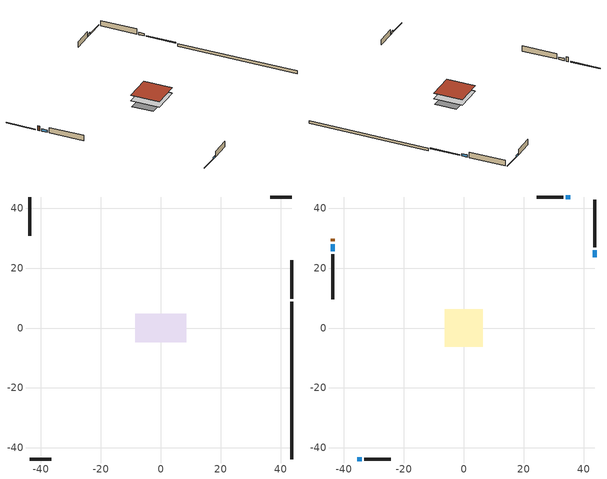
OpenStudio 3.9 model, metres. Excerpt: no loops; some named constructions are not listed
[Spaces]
crawlspace - vented 1
 floor foundation (Slab1 construction): -8.43,-4.68 -8.43,4.68 8.43,4.68 8.43,-4.68 z-0.91
 wall outside (RimJoist1 construction): 43.67,9.68 43.67,22.67 z0.3:0.61
 wall outside (RimJoist2 construction): -43.67,-43.67 -36.45,-43.67 z0.3:0.61
 wall outside (RimJoist3 construction): -43.67,43.67 -43.67,30.69 z0.3:0.61
 wall outside (RimJoist4 construction): 43.67,43.67 36.45,43.67 z0.3:0.61
 wall foundation (FoundationWall1 construction): 43.67,-43.67 43.67,8.75 z-0.91:0.3
conditioned space 1
 floor to crawlspace - vented 1 (Floor1 construction): -6.28,-6.28 -6.28,6.28 6.28,6.28 6.28,-6.28 z0.3
 wall outside (Wall1 construction): 43.67,26.9 43.67,42.74 z0.3:2.74
 wall outside (Wall2 construction): -33.14,-43.67 -24.34,-43.67 z0.3:2.74
 wall outside (Wall3 construction): -43.67,24.61 -43.67,9.53 z0.3:2.74
 wall outside (Wall4 construction): 33.14,43.67 24.34,43.67 z0.3:2.74
 wall outside (AdiabaticWallConstruction): 43.67,23.6 43.67,25.97 / -43.67,27.92 -43.67,25.54 z0.3:1.34; -35.52,-43.67 -34.07,-43.67 / 35.52,43.67 34.07,43.67 z0.3:1.25
 wall outside (AdiabaticWallConstruction 1): -43.67,29.76 -43.67,28.84 z0.3:2.34
 window (WindowConstruction): 43.67,23.6 43.67,25.97 z0.3:1.34
 window (WindowConstruction 1): -35.52,-43.67 -34.07,-43.67 z0.3:1.25
 window (WindowConstruction 2): -43.67,27.92 -43.67,25.54 z0.3:1.34
 window (WindowConstruction 3): 35.52,43.67 34.07,43.67 z0.3:1.25
 door (Door): -43.67,29.76 -43.67,28.84 z0.3:2.34
 roof outside (Roof1 construction): -6.28,6.28 -6.28,-6.28 6.28,-6.28 6.28,6.28 z2.74
[Material] Roughness=Rough; Thermal Absorptance=0.9
Name | Thickness {m} | Conductivity {W/m-K} | Density {kg/m3} | Specific Heat {J/kg-K} | Solar Absorptance | Visible Absorptance
osb sheathing 0.75 in. | 0.01905 | 0.115458 | 512.64 | 1214.23 | 0.7 | 0.7
floor stud and cavity | 0.1397 | 0.923637 | 92.3553 | 1139.71 | 0.7 | 0.7
floor covering | 0.0127 | 0.0433444 | 54.468 | 1339.84 | 0.6 | 0.6
[Construction]
Floor1 construction Reversed: floor covering, osb sheathing 0.75 in., floor stud and cavity
[Schedule:Day]
heating setpoint day: 1, 0, 12.7778, 10, 0, 11.1111, 24, 0, 12.7778
cooling setpoint day: 24, 0, 25.5556
clothes washer schedule day: 1, 0, 0.104651, 2, 0, 0.0813953, 4, 0, 0.0465116, 5, 0, 0.0813953, 6, 0, 0.127907, 7, 0, 0.255814, 8, 0, 0.569767, 9, 0, 0.848837, 10, 0, 1, 11, 0, 0.976744, 12, 0, 0.872093, 13, 0, 0.77907, 14, 0, 0.697674, 15, 0, 0.569767, 16, 0, 0.593023, 17, 0, 0.581395, 21, 0, 0.569767, 22, 0, 0.546512, 23, 0, 0.372093, 24, 0, 0.197674
clothes washer schedule day 1; clothes dryer schedule day 1; dishwasher schedule day 1; cooking range schedule day 1; dhw fixtures schedule day 1; general water use schedule day 1; hvac availability schedule day; cooling season schedule day; cooling season schedule day 2: 24, 0, 0
clothes dryer schedule day: 1, 0, 0.123457, 2, 0, 0.0740741, 3, 0, 0.0493827, 4, 0, 0.0246914, 5, 0, 0.0493827, 6, 0, 0.0740741, 7, 0, 0.197531, 8, 0, 0.395062, 9, 0, 0.592593, 10, 0, 0.839506, 11, 0, 0.962963, 12, 0, 1, 13, 0, 0.91358, 14, 0, 0.82716, 15, 0, 0.716049, 16, 0, 0.753086, 17, 0, 0.679012, 18, 0, 0.666667, 20, 0, 0.62963, 21, 0, 0.641975, 22, 0, 0.666667, 23, 0, 0.54321, 24, 0, 0.296296
dishwasher schedule day: 1, 0, 0.135135, 2, 0, 0.0630631, 3, 0, 0.045045, 5, 0, 0.027027, 6, 0, 0.0900901, 7, 0, 0.18018, 8, 0, 0.279279, 9, 0, 0.522523, 10, 0, 0.585586, 11, 0, 0.504505, 12, 0, 0.432432, 13, 0, 0.378378, 14, 0, 0.414414, 15, 0, 0.324324, 17, 0, 0.342342, 18, 0, 0.441441, 19, 0, 0.783784, 20, 0, 1, 21, 0, 0.810811, 22, 0, 0.603604, 23, 0, 0.396396, 24, 0, 0.279279
cooking range schedule day: 5, 0, 0.0597015, 6, 0, 0.11194, 7, 0, 0.171642, 8, 0, 0.291045, 11, 0, 0.343284, 12, 0, 0.402985, 13, 0, 0.462687, 14, 0, 0.343284, 15, 0, 0.291045, 16, 0, 0.402985, 17, 0, 0.567164, 18, 0, 1, 19, 0, 0.850746, 20, 0, 0.432836, 21, 0, 0.291045, 22, 0, 0.231343, 23, 0, 0.171642, 24, 0, 0.11194
dhw fixtures schedule day: 1, 0, 0.139535, 2, 0, 0.0697674, 3, 0, 0.0465116, 4, 0, 0.0581395, 5, 0, 0.116279, 6, 0, 0.395349, 7, 0, 0.906977, 8, 0, 1, 9, 0, 0.930233, 10, 0, 0.77907, 11, 0, 0.651163, 12, 0, 0.546512, 13, 0, 0.465116, 14, 0, 0.406977, 15, 0, 0.383721, 16, 0, 0.360465, 17, 0, 0.44186, 18, 0, 0.593023, 20, 0, 0.697674, 21, 0, 0.639535, 22, 0, 0.55814, 23, 0, 0.44186, 24, 0, 0.302326
general water use schedule day: 1, 0, 0.315068, 3, 0, 0.287671, 4, 0, 0.342466, 5, 0, 0.369863, 6, 0, 0.520548, 7, 0, 0.60274, 8, 0, 0.534247, 10, 0, 0.506849, 11, 0, 0.465753, 14, 0, 0.479452, 15, 0, 0.534247, 16, 0, 0.589041, 17, 0, 0.69863, 18, 0, 0.876712, 19, 0, 0.890411, 20, 0, 0.986301, 21, 0, 1, 22, 0, 0.863014, 23, 0, 0.616438, 24, 0, 0.465753
cooling season schedule day 1; natural vent schedule day: 24, 0, 1
[Schedule:FixedInterval]
mains temperature schedule: Interval Length {minutes}=1440; Start Month=1; Start Day=1; Value 1=13.0633; Value 2=13.0189; Value 3=12.975; Value 4=12.9328; Value 5=12.8917; Value 6=12.8517; Value 7=12.8122; Value 8=12.7744; Value 9=12.7378; Value 10=12.7017; Value 11=12.6672; Value 12=12.6339; Value 13=12.6017; Value 14=12.5706; Value 15=12.5411; Value 16=12.5122; Value 17=12.485; Value 18=12.4583; Value 19=12.4333; Value 20=12.41; Value 21=12.3872; Value 22=12.3661; Value 23=12.3456; Value 24=12.3272; Value 25=12.3094; Value 26=12.2933; Value 27=12.2783; Value 28=12.2644; Value 29=12.2517; Value 30=12.2406; Value 31=12.2306; Value 32=12.2222; Value 33=12.215; Value 34=12.2089; Value 35=12.2039; Value 36=12.2006; Value 37=12.1983; Value 38=12.1978; Value 39=12.1978; Value 40=12.2; Value 41=12.2028; Value 42=12.2072; Value 43=12.2128; Value 44=12.2194; Value 45=12.2278; Value 46=12.2372; Value 47=12.2483; Value 48=12.26; Value 49=12.2733; Value 50=12.2883; Value 51=12.3039; Value 52=12.3211; Value 53=12.3394; Value 54=12.3594; Value 55=12.38; Value 56=12.4022; Value 57=12.4256; Value 58=12.4506; Value 59=12.4761; Value 60=12.5033; Value 61=12.5317; Value 62=12.5611; Value 63=12.5917; Value 64=12.6233; Value 65=12.6567; Value 66=12.6906; Value 67=12.7261; Value 68=12.7628; Value 69=12.8; Value 70=12.8389; Value 71=12.8789; Value 72=12.9194; Value 73=12.9617; Value 74=13.0044; Value 75=13.0489; Value 76=13.0939; Value 77=13.14; Value 78=13.1872; Value 79=13.2356; Value 80=13.285; Value 81=13.335; Value 82=13.3861; Value 83=13.4383; Value 84=13.4911; Value 85=13.545; Value 86=13.6; Value 87=13.6556; Value 88=13.7122; Value 89=13.77; Value 90=13.8283; Value 91=13.8872; Value 92=13.9472; Value 93=14.0078; Value 94=14.0689; Value 95=14.1311; Value 96=14.1944; Value 97=14.2578; Value 98=14.3222; Value 99=14.3872; Value 100=14.4528; Value 101=14.5189; Value 102=14.5856; Value 103=14.6533; Value 104=14.7211; Value 105=14.7894; Value 106=14.8589; Value 107=14.9283; Value 108=14.9983; Value 109=15.0689; Value 110=15.14; Value 111=15.2111; Value 112=15.2833; Value 113=15.3556; Value 114=15.4278; Value 115=15.5006; Value 116=15.5739; Value 117=15.6478; Value 118=15.7211; Value 119=15.7956; Value 120=15.8694; Value 121=15.9439; Value 122=16.0189; Value 123=16.0939; Value 124=16.1689; Value 125=16.2439; Value 126=16.3189; Value 127=16.3944; Value 128=16.4694; Value 129=16.545; Value 130=16.6206; Value 131=16.6956; Value 132=16.7711; Value 133=16.8461; Value 134=16.9217; Value 135=16.9967; Value 136=17.0717; Value 137=17.1467; Value 138=17.2211; Value 139=17.2956; Value 140=17.37; Value 141=17.4439; Value 142=17.5178; Value 143=17.5911; Value 144=17.6644; Value 145=17.7372; Value 146=17.8094; Value 147=17.8817; Value 148=17.9533; Value 149=18.025; Value 150=18.0961; Value 151=18.1661; Value 152=18.2361; Value 153=18.3061; Value 154=18.375; Value 155=18.4433; Value 156=18.5111; Value 157=18.5789; Value 158=18.6456; Value 159=18.7117; Value 160=18.7772; Value 161=18.8417; Value 162=18.9061; Value 163=18.9694; Value 164=19.0322; Value 165=19.0944; Value 166=19.1556; Value 167=19.2167; Value 168=19.2761; Value 169=19.335; Value 170=19.3933; Value 171=19.4506; Value 172=19.5072; Value 173=19.5628; Value 174=19.6172; Value 175=19.6711; Value 176=19.7244; Value 177=19.7761; Value 178=19.8272; Value 179=19.8772; Value 180=19.9267; Value 181=19.9744; Value 182=20.0217; Value 183=20.0678; Value 184=20.1128; Value 185=20.1567; Value 186=20.1994; Value 187=20.2417; Value 188=20.2822; Value 189=20.3222; Value 190=20.3606; Value 191=20.3978; Value 192=20.4344; Value 193=20.4694; Value 194=20.5033; Value 195=20.5367; Value 196=20.5683; Value 197=20.5983; Value 198=20.6278; Value 199=20.6561; Value 200=20.6828; Value 201=20.7089; Value 202=20.7333; Value 203=20.7561; Value 204=20.7783; Value 205=20.7989; Value 206=20.8189; Value 207=20.8367; Value 208=20.8539; Value 209=20.8694; Value 210=20.8839; Value 211=20.8972; Value 212=20.9094; Value 213=20.92; Value 214=20.9289; Value 215=20.9372; Value 216=20.9439; Value 217=20.9494; Value 218=20.9533; Value 219=20.9567; Value 220=20.9578; Value 221=20.9583; Value 222=20.9572; Value 223=20.955; Value 224=20.9511; Value 225=20.9467; Value 226=20.94; Value 227=20.9328; Value 228=20.9239; Value 229=20.9139; Value 230=20.9028; Value 231=20.89; Value 232=20.8761; Value 233=20.8611; Value 234=20.8444; Value 235=20.8267; Value 236=20.8078; Value 237=20.7872; Value 238=20.7661; Value 239=20.7433; Value 240=20.7194; Value 241=20.6944; Value 242=20.6678; Value 243=20.64; Value 244=20.6111; Value 245=20.5811; Value 246=20.55; Value 247=20.5178; Value 248=20.4844; Value 249=20.4494; Value 250=20.4139; Value 251=20.3767; Value 252=20.3389; Value 253=20.2994; Value 254=20.2594; Value 255=20.2178; Value 256=20.1756; Value 257=20.1317; Value 258=20.0872; Value 259=20.0417; Value 260=19.995; Value 261=19.9472; Value 262=19.8983; Value 263=19.8489; Value 264=19.7983; Value 265=19.7467; Value 266=19.6944; Value 267=19.6406; Value 268=19.5867; Value 269=19.5311; Value 270=19.475; Value 271=19.4183; Value 272=19.3606; Value 273=19.3017; Value 274=19.2422; Value 275=19.1822; Value 276=19.1211; Value 277=19.0594; Value 278=18.9967; Value 279=18.9333; Value 280=18.8694; Value 281=18.805; Value 282=18.74; Value 283=18.6739; Value 284=18.6072; Value 285=18.5406; Value 286=18.4728; Value 287=18.4044; Value 288=18.3356; Value 289=18.2661; Value 290=18.1967; Value 291=18.1261; Value 292=18.0556; Value 293=17.9844; Value 294=17.9128; Value 295=17.8406; Value 296=17.7683; Value 297=17.6956; Value 298=17.6228; Value 299=17.5494; Value 300=17.4756; Value 301=17.4017; Value 302=17.3278; Value 303=17.2533; Value 304=17.1789; Value 305=17.1039; Value 306=17.0289; Value 307=16.9539; Value 308=16.8789; Value 309=16.8033; Value 310=16.7283; Value 311=16.6528; Value 312=16.5772; Value 313=16.5022; Value 314=16.4267; Value 315=16.3517; Value 316=16.2761; Value 317=16.2011; Value 318=16.1261; Value 319=16.0511; Value 320=15.9761; Value 321=15.9017; Value 322=15.8272; Value 323=15.7533; Value 324=15.6794; Value 325=15.6056; Value 326=15.5322; Value 327=15.4594; Value 328=15.3867; Value 329=15.3144; Value 330=15.2422; Value 331=15.1706; Value 332=15.0994; Value 333=15.0289; Value 334=14.9583; Value 335=14.8889; Value 336=14.8194; Value 337=14.7506; Value 338=14.6822; Value 339=14.6144; Value 340=14.5478; Value 341=14.4811; Value 342=14.415; Value 343=14.35; Value 344=14.2856; Value 345=14.2217; Value 346=14.1583; Value 347=14.0961; Value 348=14.0339; Value 349=13.9733; Value 350=13.9128; Value 351=13.8533; Value 352=13.795; Value 353=13.7372; Value 354=13.68; Value 355=13.6239; Value 356=13.5689; Value 357=13.5144; Value 358=13.4611; Value 359=13.4083; Value 360=13.3572; Value 361=13.3061; Value 362=13.2567; Value 363=13.2078; Value 364=13.1606; Value 365=13.1139
